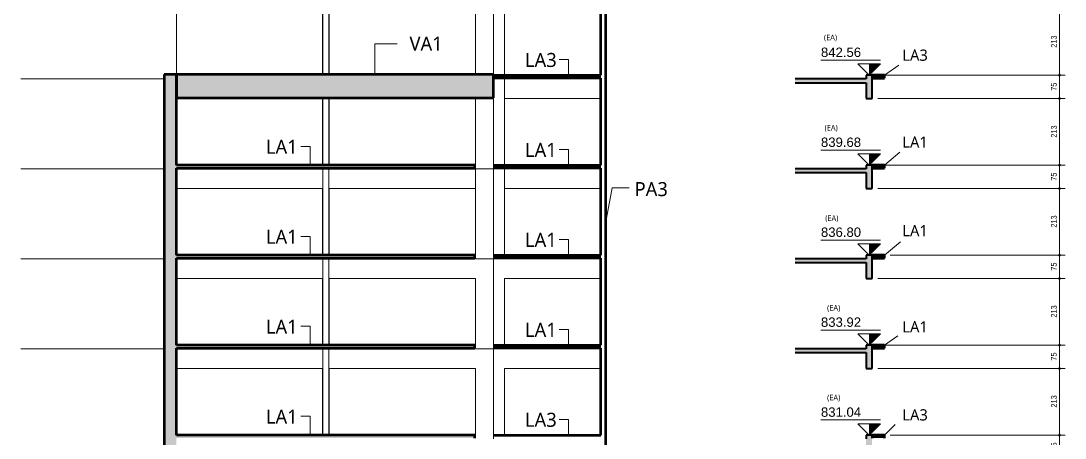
# Model space of a CAD drawing. Header units: centimetres. Extents: x -2102 to 22188, y -1637 to 88376.
# Drawn here: x -111 to 3229, y 83094 to 84430 of the extents above; entities that cross this region are included whole.
import ezdxf

# ---------------------------------------------------------------- set-up
doc = ezdxf.new("R2010")
doc.units = ezdxf.units.CM
for name, color, linetype, lineweight in [('A-ANNO-DIMS', 7, 'Continuous', 9), ('A-ANNO-DIMS-120', 7, 'Continuous', 9), ('A-FLOR', 7, 'Continuous', 18), ('A-FLOR-IDEN', 7, 'Continuous', 9), ('G-ANNO-DIMS', 7, 'Continuous', 9), ('G-ANNO-TEXT', 7, 'Continuous', 9), ('S-BEAM', 7, 'Continuous', 18), ('S-BEAM-IDEN', 7, 'Continuous', 9), ('S-COLS', 7, 'Continuous', 18), ('S-COLS-IDEN', 7, 'Continuous', 9)]:
    doc.layers.add(name, color=color, linetype=linetype, lineweight=lineweight)
doc.layers.add('A-DETL', color=7, linetype='Continuous', lineweight=9, true_color=0x00a600)
doc.styles.add('Arial_1', font='arial.ttf', dxfattribs={"width": 0.9, "height": 18})
doc.styles.add('Arial_2', font='arial.ttf', dxfattribs={"height": 30})
doc.styles.add('Gadugi', font='gadugi.ttf', dxfattribs={"height": 45})
doc.styles.add('Gadugi_1', font='gadugi.ttf', dxfattribs={"height": 36})
doc.styles.add('Gadugi_2', font='gadugi.ttf', dxfattribs={"height": 18})
doc.dimstyles.new('PED_1_5mm_ESQ_2', dxfattribs={"dimscale": 30.48, "dimtxt": 18.364669, "dimasz": 0.787402, "dimexe": 0.590551, "dimexo": 0.590551, "dimgap": 0.11811, "dimtad": 1, "dimdec": 1, "dimrnd": 0.5, "dimdsep": 46, "dimtxsty": 'Arial_1', "dimblk1": 'DOTSMALL', "dimblk2": 'DOTSMALL', "dimsah": 1, "dimcen": 0.09, "dimdle": 1.181102, "dimazin": 0, "dimtfac": 1, "dimtdec": 4, "dimtix": 1, "dimtmove": 0, "dimatfit": 3, "dimfxl": 1, "dimtvp": 1, "dimtolj": 1, "dimtzin": 0, "dimarcsym": 2})

# ---------------------------------------------------------------- blocks, each defined once
blk = doc.blocks.new('DIMBLOCK120-CORTE C1-C1')
at = {"layer": 'A-ANNO-DIMS-120'}
h = blk.add_hatch(color=256, dxfattribs=at)
edge = h.paths.add_edge_path(flags=0)
edge.add_arc((3210.6, 84469), 3, 0, 360)
h = blk.add_hatch(color=256, dxfattribs=at)
edge = h.paths.add_edge_path(flags=0)
edge.add_arc((3210.6, 84256), 3, 0, 360)
for p, q in [((2629.3, 84469), (3228.6, 84469)), ((3210.6, 84469), (2629.3, 84469)), ((3210.6, 84469), (3210.6, 84256)), ((2629.3, 84256), (3228.6, 84256)), ((3210.6, 84256), (2629.3, 84256))]:
    blk.add_line(p, q, dxfattribs=at)
for centre in [(3210.6, 84469), (3210.6, 84256)]:
    blk.add_circle(centre, 3, dxfattribs=at)
at = {"layer": 'A-ANNO-DIMS-120', "color": 0, "insert": (3183.7, 84343.9), "char_height": 18, "width": 44.753, "attachment_point": 1, "rotation": 90, "line_spacing_factor": 0.941778, "style": 'Arial_1'}
blk.add_mtext('213', dxfattribs=at)
blk = doc.blocks.new('_DotSmall')
at = {"color": 0, "linetype": 'ByBlock', "const_width": 0.5}
blk.add_lwpolyline([(-0.0625, 0, 1), (0.0625, 0, 1)], format="xyb", close=True, dxfattribs=at)
blk = doc.blocks.new('DIMBLOCK121-CORTE C1-C1')
at = {"layer": 'A-ANNO-DIMS-120'}
h = blk.add_hatch(color=256, dxfattribs=at)
edge = h.paths.add_edge_path(flags=0)
edge.add_arc((3210.6, 84256), 3, 0, 360)
h = blk.add_hatch(color=256, dxfattribs=at)
edge = h.paths.add_edge_path(flags=0)
edge.add_arc((3210.6, 84181), 3, 0, 360)
for p, q in [((2629.3, 84256), (3228.6, 84256)), ((3210.6, 84256), (2629.3, 84256)), ((3210.6, 84256), (3210.6, 84181)), ((2629.3, 84181), (3228.6, 84181)), ((3210.6, 84181), (2629.3, 84181))]:
    blk.add_line(p, q, dxfattribs=at)
for centre in [(3210.6, 84256), (3210.6, 84181)]:
    blk.add_circle(centre, 3, dxfattribs=at)
at = {"layer": 'A-ANNO-DIMS-120', "color": 0, "insert": (3183.7, 84206.1), "char_height": 18, "width": 29.836, "attachment_point": 1, "rotation": 90, "line_spacing_factor": 0.941778, "style": 'Arial_1'}
blk.add_mtext('75', dxfattribs=at)
blk = doc.blocks.new('DIMBLOCK122-CORTE C1-C1')
at = {"layer": 'A-ANNO-DIMS-120'}
h = blk.add_hatch(color=256, dxfattribs=at)
edge = h.paths.add_edge_path(flags=0)
edge.add_arc((3210.6, 84181), 3, 0, 360)
h = blk.add_hatch(color=256, dxfattribs=at)
edge = h.paths.add_edge_path(flags=0)
edge.add_arc((3210.6, 83968), 3, 0, 360)
for p, q in [((2629.3, 84181), (3228.6, 84181)), ((3210.6, 84181), (2629.3, 84181)), ((3210.6, 84181), (3210.6, 83968)), ((2629.3, 83968), (3228.6, 83968)), ((3210.6, 83968), (2629.3, 83968))]:
    blk.add_line(p, q, dxfattribs=at)
for centre in [(3210.6, 84181), (3210.6, 83968)]:
    blk.add_circle(centre, 3, dxfattribs=at)
at = {"layer": 'A-ANNO-DIMS-120', "color": 0, "insert": (3183.7, 84055.9), "char_height": 18, "width": 44.753, "attachment_point": 1, "rotation": 90, "line_spacing_factor": 0.941778, "style": 'Arial_1'}
blk.add_mtext('213', dxfattribs=at)
blk = doc.blocks.new('DIMBLOCK123-CORTE C1-C1')
at = {"layer": 'A-ANNO-DIMS-120'}
h = blk.add_hatch(color=256, dxfattribs=at)
edge = h.paths.add_edge_path(flags=0)
edge.add_arc((3210.6, 83968), 3, 0, 360)
h = blk.add_hatch(color=256, dxfattribs=at)
edge = h.paths.add_edge_path(flags=0)
edge.add_arc((3210.6, 83893), 3, 0, 360)
for p, q in [((2629.3, 83968), (3228.6, 83968)), ((3210.6, 83968), (2629.3, 83968)), ((3210.6, 83968), (3210.6, 83893)), ((2629.3, 83893), (3228.6, 83893)), ((3210.6, 83893), (2629.3, 83893))]:
    blk.add_line(p, q, dxfattribs=at)
for centre in [(3210.6, 83968), (3210.6, 83893)]:
    blk.add_circle(centre, 3, dxfattribs=at)
at = {"layer": 'A-ANNO-DIMS-120', "color": 0, "insert": (3183.7, 83918.1), "char_height": 18, "width": 29.836, "attachment_point": 1, "rotation": 90, "line_spacing_factor": 0.941778, "style": 'Arial_1'}
blk.add_mtext('75', dxfattribs=at)
blk = doc.blocks.new('DIMBLOCK124-CORTE C1-C1')
at = {"layer": 'A-ANNO-DIMS-120'}
h = blk.add_hatch(color=256, dxfattribs=at)
edge = h.paths.add_edge_path(flags=0)
edge.add_arc((3210.6, 83893), 3, 0, 360)
h = blk.add_hatch(color=256, dxfattribs=at)
edge = h.paths.add_edge_path(flags=0)
edge.add_arc((3210.6, 83680), 3, 0, 360)
for p, q in [((2629.3, 83893), (3228.6, 83893)), ((3210.6, 83893), (2629.3, 83893)), ((3210.6, 83893), (3210.6, 83680)), ((2669.3, 83680), (3228.6, 83680)), ((3210.6, 83680), (2669.3, 83680))]:
    blk.add_line(p, q, dxfattribs=at)
for centre in [(3210.6, 83893), (3210.6, 83680)]:
    blk.add_circle(centre, 3, dxfattribs=at)
at = {"layer": 'A-ANNO-DIMS-120', "color": 0, "insert": (3183.7, 83767.9), "char_height": 18, "width": 44.753, "attachment_point": 1, "rotation": 90, "line_spacing_factor": 0.941778, "style": 'Arial_1'}
blk.add_mtext('213', dxfattribs=at)
blk = doc.blocks.new('DIMBLOCK125-CORTE C1-C1')
at = {"layer": 'A-ANNO-DIMS-120'}
h = blk.add_hatch(color=256, dxfattribs=at)
edge = h.paths.add_edge_path(flags=0)
edge.add_arc((3210.6, 83680), 3, 0, 360)
h = blk.add_hatch(color=256, dxfattribs=at)
edge = h.paths.add_edge_path(flags=0)
edge.add_arc((3210.6, 83605), 3, 0, 360)
for p, q in [((2669.3, 83680), (3228.6, 83680)), ((3210.6, 83680), (2669.3, 83680)), ((3210.6, 83680), (3210.6, 83605)), ((2629.3, 83605), (3228.6, 83605)), ((3210.6, 83605), (2629.3, 83605))]:
    blk.add_line(p, q, dxfattribs=at)
for centre in [(3210.6, 83680), (3210.6, 83605)]:
    blk.add_circle(centre, 3, dxfattribs=at)
at = {"layer": 'A-ANNO-DIMS-120', "color": 0, "insert": (3183.7, 83630.1), "char_height": 18, "width": 29.836, "attachment_point": 1, "rotation": 90, "line_spacing_factor": 0.941778, "style": 'Arial_1'}
blk.add_mtext('75', dxfattribs=at)
blk = doc.blocks.new('DIMBLOCK126-CORTE C1-C1')
at = {"layer": 'A-ANNO-DIMS-120'}
h = blk.add_hatch(color=256, dxfattribs=at)
edge = h.paths.add_edge_path(flags=0)
edge.add_arc((3210.6, 83605), 3, 0, 360)
h = blk.add_hatch(color=256, dxfattribs=at)
edge = h.paths.add_edge_path(flags=0)
edge.add_arc((3210.6, 83392), 3, 0, 360)
for p, q in [((2629.3, 83605), (3228.6, 83605)), ((3210.6, 83605), (2629.3, 83605)), ((3210.6, 83605), (3210.6, 83392)), ((2629.3, 83392), (3228.6, 83392)), ((3210.6, 83392), (2629.3, 83392))]:
    blk.add_line(p, q, dxfattribs=at)
for centre in [(3210.6, 83605), (3210.6, 83392)]:
    blk.add_circle(centre, 3, dxfattribs=at)
at = {"layer": 'A-ANNO-DIMS-120', "color": 0, "insert": (3183.7, 83479.9), "char_height": 18, "width": 44.753, "attachment_point": 1, "rotation": 90, "line_spacing_factor": 0.941778, "style": 'Arial_1'}
blk.add_mtext('213', dxfattribs=at)
blk = doc.blocks.new('DIMBLOCK127-CORTE C1-C1')
at = {"layer": 'A-ANNO-DIMS-120'}
h = blk.add_hatch(color=256, dxfattribs=at)
edge = h.paths.add_edge_path(flags=0)
edge.add_arc((3210.6, 83392), 3, 0, 360)
h = blk.add_hatch(color=256, dxfattribs=at)
edge = h.paths.add_edge_path(flags=0)
edge.add_arc((3210.6, 83317), 3, 0, 360)
for p, q in [((2629.3, 83392), (3228.6, 83392)), ((3210.6, 83392), (2629.3, 83392)), ((3210.6, 83392), (3210.6, 83317)), ((2629.3, 83317), (3228.6, 83317)), ((3210.6, 83317), (2629.3, 83317))]:
    blk.add_line(p, q, dxfattribs=at)
for centre in [(3210.6, 83392), (3210.6, 83317)]:
    blk.add_circle(centre, 3, dxfattribs=at)
at = {"layer": 'A-ANNO-DIMS-120', "color": 0, "insert": (3183.7, 83342.1), "char_height": 18, "width": 29.836, "attachment_point": 1, "rotation": 90, "line_spacing_factor": 0.941778, "style": 'Arial_1'}
blk.add_mtext('75', dxfattribs=at)
blk = doc.blocks.new('DIMBLOCK128-CORTE C1-C1')
at = {"layer": 'A-ANNO-DIMS-120'}
h = blk.add_hatch(color=256, dxfattribs=at)
edge = h.paths.add_edge_path(flags=0)
edge.add_arc((3210.6, 83317), 3, 0, 360)
h = blk.add_hatch(color=256, dxfattribs=at)
edge = h.paths.add_edge_path(flags=0)
edge.add_arc((3210.6, 83104), 3, 0, 360)
for p, q in [((2629.3, 83317), (3228.6, 83317)), ((3210.6, 83317), (2629.3, 83317)), ((3210.6, 83317), (3210.6, 83104)), ((2669.3, 83104), (3228.6, 83104)), ((3210.6, 83104), (2669.3, 83104))]:
    blk.add_line(p, q, dxfattribs=at)
for centre in [(3210.6, 83317), (3210.6, 83104)]:
    blk.add_circle(centre, 3, dxfattribs=at)
at = {"layer": 'A-ANNO-DIMS-120', "color": 0, "insert": (3183.7, 83191.9), "char_height": 18, "width": 44.753, "attachment_point": 1, "rotation": 90, "line_spacing_factor": 0.941778, "style": 'Arial_1'}
blk.add_mtext('213', dxfattribs=at)
blk = doc.blocks.new('DIMBLOCK129-CORTE C1-C1')
at = {"layer": 'A-ANNO-DIMS-120'}
h = blk.add_hatch(color=256, dxfattribs=at)
edge = h.paths.add_edge_path(flags=0)
edge.add_arc((3210.6, 83104), 3, 0, 360)
h = blk.add_hatch(color=256, dxfattribs=at)
edge = h.paths.add_edge_path(flags=0)
edge.add_arc((3210.6, 83029), 3, 0, 360)
for p, q in [((2669.3, 83104), (3228.6, 83104)), ((3210.6, 83104), (2669.3, 83104)), ((3210.6, 83104), (3210.6, 83029)), ((2629.3, 83029), (3228.6, 83029)), ((3210.6, 83029), (2629.3, 83029))]:
    blk.add_line(p, q, dxfattribs=at)
for centre in [(3210.6, 83104), (3210.6, 83029)]:
    blk.add_circle(centre, 3, dxfattribs=at)
at = {"layer": 'A-ANNO-DIMS-120', "color": 0, "insert": (3183.7, 83054.1), "char_height": 18, "width": 29.836, "attachment_point": 1, "rotation": 90, "line_spacing_factor": 0.941778, "style": 'Arial_1'}
blk.add_mtext('75', dxfattribs=at)
blk = doc.blocks.new('Elevações de ponto - SIMBOLO DE NÍVEL-CORTE-2219088-CORTE C1-C1')
at = {"layer": 'G-ANNO-DIMS'}
blk.add_hatch(color=256, dxfattribs=at).paths.add_polyline_path([(524.1, 84292), (524.1, 84256), (560.1, 84292)], flags=0)
for p, q in [((370, 84304.2), (560.1, 84304.2)), ((488.1, 84292), (524.1, 84256)), ((560.1, 84292), (488.1, 84292)), ((524.1, 84256), (560.1, 84292))]:
    blk.add_line(p, q, dxfattribs=at)

msp = doc.modelspace()

# ---------------------------------------------------------------- hatches: boundary and pattern name
at = {"layer": 'A-FLOR', "true_color": 0xa6a6a6}
for points in [[(2592.29, 84232), (2592.29, 84244), (2364.86, 84244), (2364.86, 84232)], [(2651.29, 84246), (2651.29, 84256), (2611.29, 84256), (2611.29, 84246)], [(1278.58, 83958), (1340.85, 83958), (1340.85, 83968), (386.35, 83968), (386.35, 83958), (1126.91, 83958)], [(2651.29, 83958), (2651.29, 83968), (2611.29, 83968), (2611.29, 83958)], [(2592.29, 83944), (2592.29, 83956), (2364.86, 83956), (2364.86, 83944)], [(1278.58, 83670), (1340.85, 83670), (1340.85, 83680), (386.35, 83680), (386.35, 83670), (1126.91, 83670)], [(2592.29, 83656), (2592.29, 83668), (2364.86, 83668), (2364.86, 83656)], [(2651.29, 83670), (2651.29, 83680), (2611.29, 83680), (2611.29, 83670)], [(1278.58, 83382), (1340.85, 83382), (1340.85, 83392), (386.35, 83392), (386.35, 83382), (1126.91, 83382)], [(2592.29, 83368), (2592.29, 83380), (2364.86, 83380), (2364.86, 83368)], [(2651.29, 83382), (2651.29, 83392), (2611.29, 83392), (2611.29, 83382)], [(1278.58, 83094), (1340.85, 83094), (1340.85, 83104), (386.35, 83104), (386.35, 83094), (1126.91, 83094)], [(2651.29, 83094), (2651.29, 83104), (2611.29, 83104), (2611.29, 83094)]]:
    msp.add_hatch(color=253, dxfattribs=at).paths.add_polyline_path(points, flags=0)
at = {"layer": 'S-BEAM', "true_color": 0xa6a6a6}
for points in [[(386.35, 84183), (1400.35, 84183), (1400.35, 84258), (386.35, 84258), (386.35, 84221.84)], [(2592.29, 84181), (2611.29, 84181), (2611.29, 84256), (2592.29, 84256), (2592.29, 84232)], [(2611.29, 83893), (2611.29, 83968), (2592.29, 83968), (2592.29, 83893)], [(2611.29, 83605), (2611.29, 83680), (2592.29, 83680), (2592.29, 83605)], [(2611.29, 83317), (2611.29, 83392), (2592.29, 83392), (2592.29, 83317)], [(2611.29, 83029), (2611.29, 83104), (2592.29, 83104), (2592.29, 83029)]]:
    msp.add_hatch(color=253, dxfattribs=at).paths.add_polyline_path(points, flags=0)
at = {"layer": 'S-COLS', "true_color": 0xa6a6a6}
msp.add_hatch(color=253, dxfattribs=at).paths.add_polyline_path([(346.85, 81015), (386.35, 81015), (386.35, 84258), (346.85, 84258), (346.85, 81183.46)], flags=0)

# ---------------------------------------------------------------- linework, layer by layer
at = {"layer": 'A-DETL', "color": 7}
for p, q in [((1640.36, 84306), (1610.36, 84306)), ((1640.36, 84256), (1640.36, 84306)), ((2651.29, 84256), (2697.17, 84288.12)), ((814.36, 84028), (784.36, 84028)), ((814.36, 83968), (814.36, 84028)), ((1640.36, 84018), (1610.36, 84018)), ((1640.36, 83968), (1640.36, 84018)), ((2651.29, 83968), (2700.32, 84009.14)), ((814.36, 83740), (784.36, 83740)), ((814.36, 83680), (814.36, 83740)), ((1640.36, 83730), (1610.36, 83730)), ((1640.36, 83680), (1640.36, 83730)), ((2651.29, 83680), (2701.85, 83722.42)), ((814.36, 83452), (784.36, 83452)), ((814.36, 83392), (814.36, 83452)), ((1640.36, 83442), (1610.36, 83442)), ((1640.36, 83392), (1640.36, 83442)), ((2651.29, 83392), (2693.89, 83421.83)), ((814.36, 83164), (784.36, 83164)), ((814.36, 83104), (814.36, 83164)), ((1640.36, 83154), (1610.36, 83154)), ((1640.36, 83104), (1640.36, 83154)), ((2651.29, 83104), (2685.24, 83137.94))]:
    msp.add_line(p, q, dxfattribs=at)
at = {"layer": 'A-FLOR', "color": 190, "lineweight": 50, "true_color": 0x8000ff}
for p, q in [((1400.36, 84256), (1743.86, 84256)), ((1743.86, 84246), (1400.36, 84246)), ((2651.29, 84256), (2611.29, 84256)), ((2611.29, 84256), (2611.29, 84246)), ((2611.29, 84246), (2651.29, 84246)), ((2651.29, 84246), (2651.29, 84256)), ((1340.85, 83968), (386.35, 83968)), ((1340.85, 83958), (1340.85, 83968)), ((1400.36, 83968), (1743.86, 83968)), ((2651.29, 83968), (2611.29, 83968)), ((2611.29, 83968), (2611.29, 83958)), ((2651.29, 83958), (2651.29, 83968)), ((386.35, 83958), (1340.85, 83958)), ((1743.86, 83958), (1400.36, 83958)), ((2611.29, 83958), (2651.29, 83958)), ((1340.85, 83680), (386.35, 83680)), ((386.35, 83670), (1340.85, 83670)), ((1340.85, 83670), (1340.85, 83680)), ((1400.36, 83680), (1743.86, 83680)), ((1743.86, 83670), (1400.36, 83670)), ((2651.29, 83680), (2611.29, 83680)), ((2611.29, 83680), (2611.29, 83670)), ((2611.29, 83670), (2651.29, 83670)), ((2651.29, 83670), (2651.29, 83680)), ((1340.85, 83392), (386.35, 83392)), ((386.35, 83382), (1340.85, 83382)), ((1340.85, 83382), (1340.85, 83392)), ((1400.36, 83392), (1743.86, 83392)), ((1743.86, 83382), (1400.36, 83382)), ((2651.29, 83392), (2611.29, 83392)), ((2611.29, 83392), (2611.29, 83382)), ((2611.29, 83382), (2651.29, 83382)), ((2651.29, 83382), (2651.29, 83392)), ((1340.85, 83104), (386.35, 83104)), ((1340.85, 83094), (1340.85, 83104)), ((1400.36, 83104), (1743.86, 83104)), ((2651.29, 83104), (2611.29, 83104)), ((2611.29, 83104), (2611.29, 83094)), ((2651.29, 83094), (2651.29, 83104))]:
    msp.add_line(p, q, dxfattribs=at)
at = {"layer": 'A-FLOR', "lineweight": 35}
for p, q in [((2592.29, 84244), (2364.86, 84244)), ((2364.86, 84232), (2592.29, 84232)), ((2592.29, 83956), (2364.86, 83956)), ((2364.86, 83944), (2592.29, 83944)), ((2592.29, 83668), (2364.86, 83668)), ((2364.86, 83656), (2592.29, 83656)), ((2592.29, 83380), (2364.86, 83380)), ((2364.86, 83368), (2592.29, 83368))]:
    msp.add_line(p, q, dxfattribs=at)
at = {"layer": 'S-BEAM', "color": 190, "lineweight": 50, "true_color": 0x8000ff}
for p, q in [((1400.35, 84258), (386.35, 84258)), ((386.35, 84258), (386.35, 84183)), ((1400.35, 84183), (1400.35, 84258)), ((386.35, 84183), (1400.35, 84183))]:
    msp.add_line(p, q, dxfattribs=at)
at = {"layer": 'S-BEAM'}
for p, q in [((1436.11, 84246), (1436.11, 84244)), ((1436.11, 84244), (1436.11, 84181)), ((2611.29, 84246), (2611.29, 84256)), ((854.86, 84181), (386.35, 84181)), ((854.86, 84181), (854.86, 84183)), ((873.86, 84181), (873.86, 84183)), ((873.86, 84181), (1342.61, 84181)), ((1342.61, 84181), (1342.61, 84183)), ((1743.86, 84181), (1436.11, 84181)), ((1340.85, 83968), (1342.61, 83968)), ((1342.61, 83956), (1342.61, 83968)), ((2611.29, 83958), (2611.29, 83968)), ((854.86, 83893), (854.86, 83958)), ((873.86, 83893), (873.86, 83958)), ((1342.61, 83893), (1342.61, 83956)), ((1436.11, 83958), (1436.11, 83956)), ((1436.11, 83956), (1436.11, 83893)), ((854.86, 83893), (386.35, 83893)), ((873.86, 83893), (1342.61, 83893)), ((1743.86, 83893), (1436.11, 83893)), ((854.86, 83605), (854.86, 83670)), ((873.86, 83605), (873.86, 83670)), ((1340.85, 83680), (1342.61, 83680)), ((1342.61, 83668), (1342.61, 83680)), ((1436.11, 83670), (1436.11, 83668)), ((2611.29, 83670), (2611.29, 83680)), ((854.86, 83605), (386.35, 83605)), ((873.86, 83605), (1342.61, 83605)), ((1743.86, 83605), (1436.11, 83605)), ((854.86, 83317), (854.86, 83382)), ((873.86, 83317), (873.86, 83382)), ((1340.85, 83392), (1342.61, 83392)), ((2611.29, 83382), (2611.29, 83392)), ((854.86, 83317), (386.35, 83317)), ((873.86, 83317), (1342.61, 83317)), ((1743.86, 83317), (1436.11, 83317)), ((1340.85, 83104), (1342.61, 83104)), ((2611.29, 83094), (2611.29, 83104))]:
    msp.add_line(p, q, dxfattribs=at)
at = {"layer": 'S-BEAM', "lineweight": 35}
for p, q in [((2611.29, 84256), (2592.29, 84256)), ((2592.29, 84256), (2592.29, 84244)), ((2592.29, 84232), (2592.29, 84181)), ((2611.29, 84181), (2611.29, 84246)), ((2592.29, 84181), (2611.29, 84181)), ((2611.29, 83968), (2592.29, 83968)), ((2592.29, 83968), (2592.29, 83956)), ((2592.29, 83944), (2592.29, 83893)), ((2611.29, 83893), (2611.29, 83958)), ((2592.29, 83893), (2611.29, 83893)), ((2611.29, 83680), (2592.29, 83680)), ((2592.29, 83680), (2592.29, 83668)), ((2611.29, 83605), (2611.29, 83670)), ((2592.29, 83656), (2592.29, 83605)), ((2592.29, 83605), (2611.29, 83605)), ((2611.29, 83392), (2592.29, 83392)), ((2592.29, 83392), (2592.29, 83380)), ((2592.29, 83368), (2592.29, 83317)), ((2611.29, 83317), (2611.29, 83382)), ((2592.29, 83317), (2611.29, 83317)), ((2611.29, 83104), (2592.29, 83104)), ((2592.29, 83104), (2592.29, 83092))]:
    msp.add_line(p, q, dxfattribs=at)
at = {"layer": 'S-BEAM-IDEN'}
for p, q in [((1021.16, 84356.85), (1092.85, 84356.85)), ((1021.16, 84258), (1021.16, 84356.85))]:
    msp.add_line(p, q, dxfattribs=at)
at = {"layer": 'S-COLS', "color": 190, "lineweight": 50, "true_color": 0x8000ff}
for p, q in [((1758.86, 87138), (1758.86, 81015)), ((1743.86, 84256), (1743.86, 84534)), ((386.35, 84258), (346.85, 84258)), ((346.85, 84258), (346.85, 81015)), ((386.35, 83968), (386.35, 84258)), ((1743.86, 83968), (1743.86, 84246)), ((386.35, 83680), (386.35, 83958)), ((1743.86, 83680), (1743.86, 83958)), ((386.35, 83392), (386.35, 83670)), ((1743.86, 83392), (1743.86, 83670)), ((386.35, 83104), (386.35, 83382)), ((1743.86, 83104), (1743.86, 83382))]:
    msp.add_line(p, q, dxfattribs=at)
at = {"layer": 'S-COLS'}
for p, q in [((1400.36, 84532), (1400.36, 84244)), ((386.11, 84258), (386.11, 84464.5)), ((853.36, 84258), (853.36, 84469)), ((854.86, 84258), (854.86, 84471)), ((873.86, 84471), (873.86, 84258)), ((875.36, 84469), (875.36, 84258)), ((1342.61, 84469), (1342.61, 84258)), ((1436.11, 84469), (1436.11, 84256)), ((346.85, 84244), (-111.15, 84244)), ((346.85, 84244), (-111.15, 84244)), ((1400.36, 84244), (1400.36, 83956)), ((1436.11, 84244), (1400.36, 84244)), ((1436.11, 84244), (1400.36, 84244)), ((1436.11, 84246), (1436.11, 84244)), ((1436.11, 84244), (1436.11, 84181)), ((853.36, 83968), (853.36, 84181)), ((854.86, 83968), (854.86, 84183)), ((873.86, 84183), (873.86, 83968)), ((875.36, 84181), (875.36, 83968)), ((1342.61, 84183), (1342.61, 84181)), ((1342.61, 84181), (1342.61, 83968)), ((1436.11, 84181), (1436.11, 83968)), ((1342.61, 83968), (1342.61, 83956)), ((346.85, 83956), (-111.15, 83956)), ((346.85, 83956), (-111.15, 83956)), ((854.86, 83956), (854.86, 83958)), ((854.86, 83680), (854.86, 83956)), ((873.86, 83956), (854.86, 83956)), ((873.86, 83956), (854.86, 83956)), ((873.86, 83958), (873.86, 83956)), ((873.86, 83956), (873.86, 83680)), ((1342.61, 83956), (1342.61, 83893)), ((1400.36, 83956), (1342.61, 83956)), ((1400.36, 83956), (1342.61, 83956)), ((1400.36, 83956), (1400.36, 83668)), ((1436.11, 83956), (1400.36, 83956)), ((1436.11, 83956), (1400.36, 83956)), ((1436.11, 83958), (1436.11, 83956)), ((1436.11, 83956), (1436.11, 83893)), ((853.36, 83680), (853.36, 83893)), ((875.36, 83893), (875.36, 83680)), ((1342.61, 83893), (1342.61, 83680)), ((1436.11, 83893), (1436.11, 83680)), ((346.85, 83668), (-111.15, 83668)), ((346.85, 83668), (-111.15, 83668)), ((854.86, 83668), (854.86, 83670)), ((854.86, 83392), (854.86, 83668)), ((873.86, 83668), (854.86, 83668)), ((873.86, 83668), (854.86, 83668)), ((873.86, 83670), (873.86, 83668)), ((873.86, 83668), (873.86, 83392)), ((1342.61, 83680), (1342.61, 83668)), ((1400.36, 83668), (1342.61, 83668)), ((1400.36, 83668), (1342.61, 83668)), ((1400.36, 83668), (1400.36, 83380)), ((1436.11, 83668), (1400.36, 83668)), ((1436.11, 83668), (1400.36, 83668)), ((1436.11, 83670), (1436.11, 83668)), ((853.36, 83392), (853.36, 83605)), ((875.36, 83605), (875.36, 83392)), ((1342.61, 83605), (1342.61, 83392)), ((1436.11, 83605), (1436.11, 83392)), ((346.85, 83380), (-111.15, 83380)), ((346.85, 83380), (-111.15, 83380)), ((854.86, 83380), (854.86, 83382)), ((854.86, 83104), (854.86, 83380)), ((873.86, 83380), (854.86, 83380)), ((873.86, 83380), (854.86, 83380)), ((873.86, 83382), (873.86, 83380)), ((873.86, 83380), (873.86, 83104)), ((1400.36, 83380), (1342.61, 83380)), ((1400.36, 83380), (1342.61, 83380)), ((1400.36, 83380), (1400.36, 83092)), ((1436.11, 83380), (1400.36, 83380)), ((1436.11, 83380), (1400.36, 83380)), ((853.36, 83104), (853.36, 83317)), ((875.36, 83317), (875.36, 83104)), ((1342.61, 83317), (1342.61, 83104)), ((1436.11, 83317), (1436.11, 83104))]:
    msp.add_line(p, q, dxfattribs=at)
at = {"layer": 'S-COLS-IDEN'}
for p, q in [((1758.86, 83781.06), (1779.83, 83895.75)), ((1779.83, 83895.75), (1834.45, 83895.75))]:
    msp.add_line(p, q, dxfattribs=at)

# ---------------------------------------------------------------- block references
at = {"layer": 'G-ANNO-DIMS'}
for p in [(2077.74, 0), (2077.74, -288), (2077.74, -576), (2077.74, -864), (2077.74, -1152)]:
    msp.add_blockref('Elevações de ponto - SIMBOLO DE NÍVEL-CORTE-2219088-CORTE C1-C1', p, dxfattribs=at)

# ---------------------------------------------------------------- texts
at = {"layer": 'A-FLOR-IDEN', "attachment_point": 1}
for s, insert, char_height, width, style in [('LA3', (2708.07, 84338.18), 36, 101.9746, 'Gadugi_1'), ('LA3', (1500.98, 84327.3), 45, 127.4683, 'Gadugi'), ('LA1', (672.46, 84049.3), 45, 127.4683, 'Gadugi'), ('LA1', (1500.98, 84039.3), 45, 127.4683, 'Gadugi'), ('LA1', (2708.07, 84059.69), 36, 101.9746, 'Gadugi_1'), ('LA1', (2708.07, 83776.28), 36, 101.9746, 'Gadugi_1'), ('LA1', (672.46, 83761.3), 45, 127.4683, 'Gadugi'), ('LA1', (1500.98, 83751.3), 45, 127.4683, 'Gadugi'), ('LA1', (672.46, 83473.3), 45, 127.4683, 'Gadugi'), ('LA1', (1500.98, 83463.3), 45, 127.4683, 'Gadugi'), ('LA1', (2708.07, 83468.4), 36, 101.9746, 'Gadugi_1'), ('LA1', (672.46, 83185.3), 45, 127.4683, 'Gadugi'), ('LA3', (1500.98, 83175.3), 45, 127.4683, 'Gadugi'), ('LA3', (2708.07, 83186.52), 36, 101.9746, 'Gadugi_1')]:
    msp.add_mtext(s, dxfattribs=dict(at, insert=insert, char_height=char_height, width=width, style=style))
at = {"layer": 'G-ANNO-DIMS', "char_height": 30, "width": 153.5274, "attachment_point": 1, "line_spacing_factor": 0.941778, "style": 'Arial_2'}
for s, insert in [('842.56', (2447.82, 84344.36)), ('839.68', (2447.82, 84056.36)), ('836.80', (2447.82, 83768.36)), ('833.92', (2447.82, 83480.36)), ('831.04', (2447.82, 83192.36))]:
    msp.add_mtext(s, dxfattribs=dict(at, insert=insert))
at = {"layer": 'G-ANNO-TEXT', "char_height": 18, "width": 54.8354, "attachment_point": 1, "style": 'Gadugi_2'}
for insert in [(2457.37, 84386), (2459.4, 84096.73), (2461.42, 83807.46), (2467.49, 83520.2), (2467.49, 83232.95)]:
    msp.add_mtext('(EA)', dxfattribs=dict(at, insert=insert))
at = {"layer": 'S-BEAM-IDEN', "insert": (1131.86, 84379.5), "char_height": 45, "width": 139.4936, "attachment_point": 1, "style": 'Gadugi'}
msp.add_mtext('VA1', dxfattribs=at)
at = {"layer": 'S-COLS-IDEN', "insert": (1851.68, 83913.8), "char_height": 45, "width": 134.6835, "attachment_point": 1, "style": 'Gadugi'}
msp.add_mtext('PA3', dxfattribs=at)

# ---------------------------------------------------------------- dimensions: what is measured, and where the dimension line sits
at = {"layer": 'A-ANNO-DIMS'}
for base, p1, p2, override, picture, middle in [((3210.64, 84256), (2611.29, 84469), (2611.29, 84256), {"dimpost": '<>', "dimfxl": 213}, 'DIMBLOCK120-CORTE C1-C1', (3197.84, 84362.5)), ((3210.64, 84181), (2611.29, 84256), (2611.29, 84181), {"dimpost": '<>', "dimfxl": 75}, 'DIMBLOCK121-CORTE C1-C1', (3197.89, 84218.5)), ((3210.64, 83968), (2611.29, 84181), (2611.29, 83968), {"dimpost": '<>', "dimfxl": 213}, 'DIMBLOCK122-CORTE C1-C1', (3197.84, 84074.5)), ((3210.64, 83893), (2611.29, 83968), (2611.29, 83893), {"dimpost": '<>', "dimfxl": 75}, 'DIMBLOCK123-CORTE C1-C1', (3197.89, 83930.5)), ((3210.64, 83680), (2611.29, 83893), (2651.29, 83680), {"dimpost": '<>', "dimfxl": 216.722343}, 'DIMBLOCK124-CORTE C1-C1', (3197.84, 83786.5)), ((3210.64, 83605), (2651.29, 83680), (2611.29, 83605), {"dimpost": '<>', "dimfxl": 85}, 'DIMBLOCK125-CORTE C1-C1', (3197.89, 83642.5)), ((3210.64, 83392), (2611.29, 83605), (2611.29, 83392), {"dimpost": '<>', "dimfxl": 213}, 'DIMBLOCK126-CORTE C1-C1', (3197.84, 83498.5)), ((3210.64, 83317), (2611.29, 83392), (2611.29, 83317), {"dimpost": '<>', "dimfxl": 75}, 'DIMBLOCK127-CORTE C1-C1', (3197.89, 83354.5)), ((3210.64, 83104), (2611.29, 83317), (2651.29, 83104), {"dimpost": '<>', "dimfxl": 216.723326}, 'DIMBLOCK128-CORTE C1-C1', (3197.84, 83210.5)), ((3210.64, 83029), (2651.29, 83104), (2611.29, 83029), {"dimpost": '<>', "dimfxl": 85}, 'DIMBLOCK129-CORTE C1-C1', (3197.89, 83066.5))]:
    dim = msp.add_linear_dim(base=base, p1=p1, p2=p2, angle=90, dimstyle='PED_1_5mm_ESQ_2', override=override, dxfattribs=at)
    dim.commit()
    dim.dimension.update_dxf_attribs({"geometry": picture, "text_midpoint": middle})

doc.saveas('drawing.dxf')
